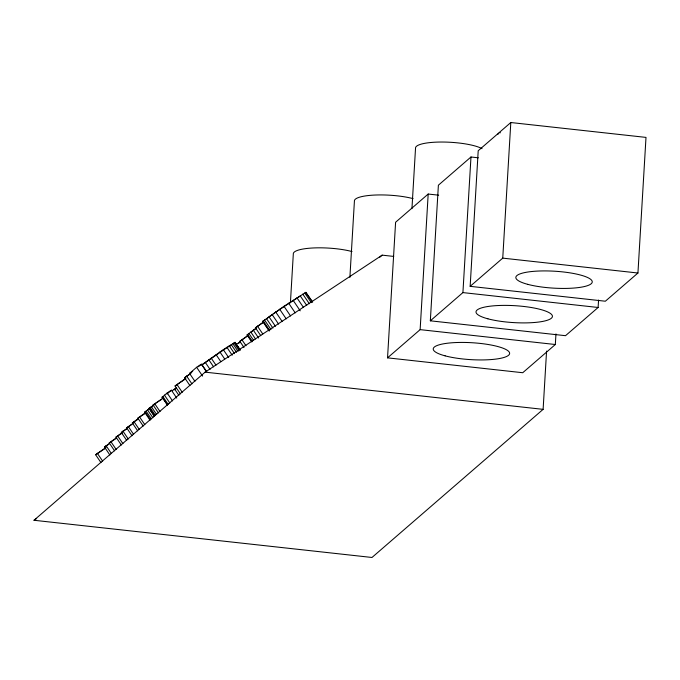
<?xml version="1.0" encoding="UTF-8"?>
<svg xmlns="http://www.w3.org/2000/svg" width="680" height="680" viewBox="0 0 680 680"><rect width="100%" height="100%" fill="white"/><g stroke="black" fill="none" stroke-linecap="round" stroke-linejoin="round"><path stroke-width="1.02" d="M290.411 302.762L293.31 254.031A34.825 7.718 3.4 0 1 313.947 247.936A34.825 7.718 3.4 0 1 352.019 251.549M349.885 277.414L354.416 201.135A34.825 7.718 3.4 0 1 375.062 195.041A34.825 7.718 3.4 0 1 413.125 198.654M555.96 333.923L555.331 344.513L522.741 372.725L387.541 357.85L395.599 222.25L428.188 194.038L438.668 195.185M411.944 208.624L415.531 148.24A34.825 7.718 3.4 0 1 442.646 142.035A34.825 7.718 3.4 0 1 482.06 148.665M387.541 357.85L420.138 329.638L428.188 194.038M598.562 300.067L598.119 307.479L565.522 335.69L430.329 320.815L438.387 185.206L470.976 156.995L478.312 157.803M430.329 320.815L462.918 292.596L470.976 156.995M470.152 286.339L478.21 150.739L510.808 122.528L646 137.403L637.942 273.012L605.353 301.223L470.152 286.339L502.75 258.128L510.808 122.528M393.72 256.42L382.177 255.144L205.122 372.147L34 520.268L371.986 557.472L543.116 409.351L546.575 351.084M167.484 405.135L162.129 397.239L167.144 393.006L171.394 390.201L176.757 398.098M234.32 343.128L235.067 342.329L240.423 350.225M150.008 420.163L144.653 412.258L152.244 406.478L150.51 407.583M154.351 416.339L148.996 408.442L154.139 404.719L153.722 405.059M230.061 345.993L230.511 345.5L227.927 346.978M251.838 341.947L247.07 334.925L256.436 327.93M269.229 331.075L262.675 321.419L283.993 306.306L305.813 292.375L312.655 302.005M305.575 292.885L306.102 292.349M100.98 462.621L95.616 454.725L106.029 447.5M109.845 454.945L104.482 447.049L109.548 443.377M114.597 450.831L109.242 442.935L116.756 437.639M121.329 445.009L115.966 437.113L121.865 432.897M126.675 440.385L121.312 432.48L127.219 428.255M132.022 435.752L126.658 427.856L133.416 423.062M137.691 430.848L132.328 422.943L138.244 418.642M143.225 426.054L137.862 418.157L145.588 412.615M158.431 412.896L153.068 404.991L163.132 398.021M180.412 393.865L175.057 385.968L185.938 378.25M189.95 385.611L184.586 377.714L191.615 372.666M194.913 381.319L189.55 373.422L196.622 367.293L201.339 364.183L206.1 371.203M198.39 366.732L201.339 364.183M172.1 390.813L176.248 387.796M244.009 347.463L239.836 341.317L247.707 335.707M260.797 335.707L255.442 327.811L263.313 322.201M238.774 343.204L240.252 341.929M247.894 335.725L239.836 341.317M263.491 322.218L255.442 327.811M379.78 257.227L382.177 255.144M268.09 317.534L267.24 318.444M252.493 331.041L251.634 331.942M171.394 390.201L166.965 393.975M206.745 371.688L201.986 364.667L223.321 349.664L235.067 342.329M269.416 316.557L272.697 314.253M253.81 330.063L255.595 328.797M498.61 133.263L497.853 134.402M201.824 365.058L227.205 347.438M185.546 378.845L180.557 382.253M273.445 313.726L287.07 304.598M175.057 385.968L179.732 382.815M174.046 389.903L176.502 388.263M189.55 373.422L192.695 371.339M184.586 377.714L190.476 373.822M240.201 341.81L236.275 344.403L239.25 348.789M153.068 404.991L161.772 399.245M126.658 427.856L131.835 424.439M121.312 432.48L126.489 429.063M115.966 437.113L122.06 433.083M109.242 442.935L116.204 438.337M104.482 447.049L108.834 444.176M95.616 454.725L105.264 448.35M34 520.268L36.652 518.517M287.878 304.07L299.166 296.735M137.862 418.157L144.882 413.644M132.328 422.943L137.572 419.577M262.675 321.419L264.12 320.764M144.653 412.258L145.571 411.817M148.996 408.442L149.421 408.238L151.206 410.873M162.129 397.239L162.741 396.984M499.69 132.855L500.395 132.736M247.07 334.925L251.557 341.02M502.75 258.128L637.942 273.012M462.918 292.596L598.119 307.479M420.138 329.638L555.331 344.513M205.122 372.147L543.116 409.351M305.813 292.375L312.366 302.03M304.708 292.961L311.262 302.617M302.787 294.108L309.341 303.756M300.152 295.74L306.705 305.397M296.93 297.798L303.475 307.453M293.097 300.288L300.245 310.82M288.668 303.195L295.222 312.851M283.993 306.306L290.547 315.953M279.659 309.213L286.212 318.861M275.68 311.916L282.225 321.572M272.034 314.423L278.587 324.079M268.88 316.633L275.434 326.289M266.356 318.452L272.909 328.108M264.452 319.872L271.005 329.528M263.185 320.9L269.731 330.556M262.99 321.376L268.94 330.149M257.423 326.094L262.786 333.99M253.283 330.14L258.638 338.036M250.758 331.959L255.519 338.98M248.854 333.378L253.614 340.399M247.579 334.407L252.348 341.428M241.825 339.6L245.99 345.746M234.923 342.567L239.691 349.588M234.736 342.414L239.504 349.435M233.954 342.822L239.309 350.719M232.747 343.536L238.102 351.433M231.157 344.513L236.521 352.41M229.202 345.772L234.566 353.668M226.874 347.293L232.228 355.198M223.321 349.664L228.684 357.561M219.929 351.985L224.698 359.006M216.095 354.671L220.855 361.692M211.216 358.13L215.985 365.151M208.837 359.83L213.605 366.851M205.275 362.355L210.043 369.376M196.622 367.293L202.581 376.074M186.575 375.998L191.93 383.894M176.876 384.387L182.24 392.284M174.675 389.155L178.84 395.293M167.144 393.006L172.507 400.902M164.441 395.097L169.804 402.993M162.792 396.44L168.147 404.345M162.137 397.06L167.501 404.957M154.657 403.623L160.012 411.527M151.283 406.589L156.638 414.486M150.059 407.507L155.422 415.403M149.6 408.374L151.385 411M152.992 413.508L154.19 415.259M149.218 408.187L154.581 416.092M147.518 409.887L152.881 417.784M146.013 411.026L151.368 418.923M145.069 411.782L150.424 419.679M139.451 416.78L144.815 424.677M133.926 421.566L139.29 429.462M128.256 426.479L133.612 434.375M122.901 431.103L128.265 439.008M117.546 435.744L122.91 443.64M110.823 441.567L116.178 449.463M106.063 445.68L111.427 453.577M97.308 453.262L102.663 461.159M527.731 284.342A38.267 8.475 3.4 0 0 591.183 283.764A38.267 8.475 3.4 0 0 543.235 270.921A38.267 8.475 3.4 0 0 527.731 284.342M487.9 318.81A38.267 8.475 3.4 0 0 551.361 318.231A38.267 8.475 3.4 0 0 503.412 305.388A38.267 8.475 3.4 0 0 487.9 318.81M445.119 355.852A38.267 8.475 3.4 0 0 508.572 355.266A38.267 8.475 3.4 0 0 460.623 342.431A38.267 8.475 3.4 0 0 445.119 355.852"/></g></svg>
